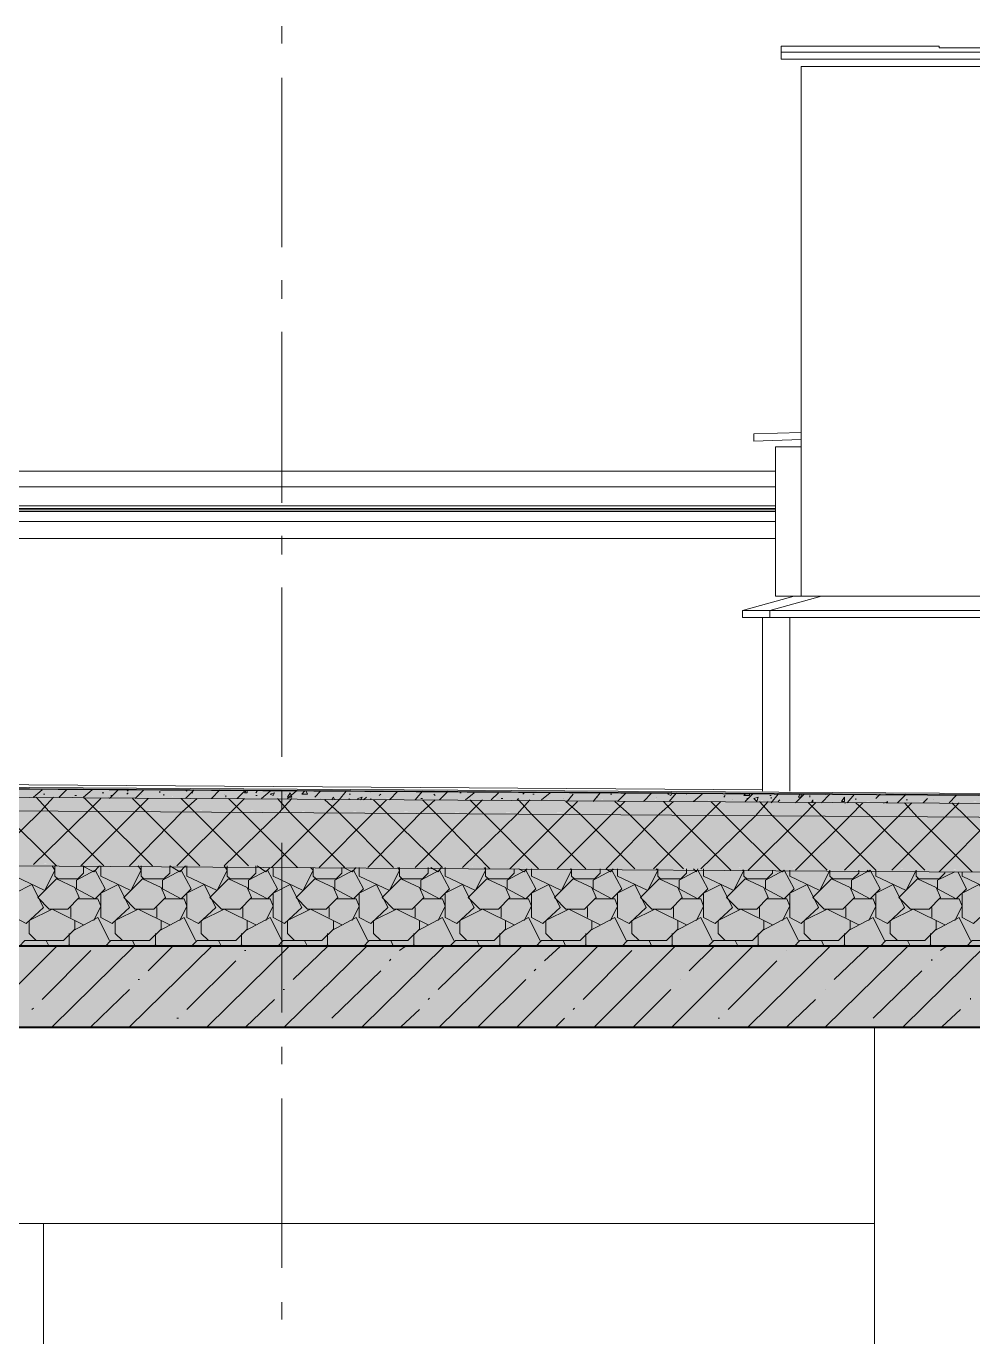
# Model space of a CAD drawing. Header units: millimetres. Extents: x -135211 to 49383, y -8033 to 228499.
# Drawn here: x -71900 to -69108, y 52442 to 56307 of the extents above; entities that cross this region are included whole.
import ezdxf

# ---------------------------------------------------------------- set-up
doc = ezdxf.new("R2010")
doc.units = ezdxf.units.MM
doc.layers.add('PDF _Геометрия', color=7, linetype='Continuous', true_color=0x1d1d1d)
doc.layers.add('PDF _Сплошная заливка', color=7, linetype='Continuous', true_color=0xffffff)

msp = doc.modelspace()

# ---------------------------------------------------------------- hatches: boundary and pattern name
at = {"layer": 'PDF _Сплошная заливка', "transparency": 33554559}
for points in [[(-76797.7, 54093.3), (-76994.8, 54097), (-77245.3, 54097), (-77245.3, 54072.1), (-77013.6, 54072.1), (-76785, 54067.9), (-76103.5, 54063.7), (-74071.6, 54051), (-73390.1, 54046.7), (-71358.2, 54034), (-70676.7, 54029.8), (-68644.8, 54017.1), (-67963.3, 54012.9), (-65931.5, 54000.2), (-65249.9, 53995.9), (-63218.1, 53983.2), (-63209.6, 53979), (-63209.6, 53983.2), (-63078.4, 53983.2), (-63078.4, 54008.6), (-63146.1, 54008.6), (-63861.5, 54004.4), (-63861.5, 54008.6), (-65804.5, 54021.3), (-66447.9, 54025.6), (-68390.9, 54038.3), (-69034.3, 54042.5), (-70977.3, 54055.2), (-71620.7, 54059.4), (-73563.7, 54072.1), (-74207.1, 54076.4)], [(-76797.7, 54067.9), (-76995.5, 54071.6), (-77245.3, 54071.6), (-77245.3, 54034), (-77013.6, 54034), (-76785, 54029.8), (-75489.7, 54021.3), (-74846.3, 54017.1), (-73551, 54008.6), (-72907.6, 54004.4), (-72259.9, 54000.2), (-71616.5, 53995.9), (-70321.1, 53987.5), (-69677.7, 53983.2), (-68382.4, 53974.8), (-67739, 53970.5), (-67091.3, 53966.3), (-66447.9, 53962.1), (-65152.6, 53953.6), (-64509.1, 53949.4), (-63861.5, 53945.1), (-63218.1, 53940.9), (-63209.6, 53936.7), (-63209.6, 53940.9), (-63141.9, 53945.1), (-63078.4, 53945.1), (-63078.4, 53983.2), (-63895.3, 53987.5), (-64572.6, 53991.7), (-65254.2, 53995.9), (-65931.5, 54000.2), (-66613, 54004.4), (-67967.6, 54012.9), (-68649.1, 54017.1), (-69326.4, 54021.3), (-70007.9, 54025.6), (-71362.5, 54034), (-72044, 54038.3), (-72721.3, 54042.5), (-73402.8, 54046.7), (-74757.4, 54055.2), (-75438.9, 54059.4), (-76116.2, 54063.7)], [(-76797.7, 54029.8), (-76994.3, 54033.5), (-77245.3, 54033.5), (-77245.3, 53873.2), (-77017.9, 53873.2), (-76789.3, 53868.9), (-76107.8, 53864.7), (-74753.2, 53856.2), (-74071.6, 53852), (-72717.1, 53843.5), (-72035.5, 53839.3), (-70003.7, 53826.6), (-69322.1, 53822.4), (-67967.6, 53813.9), (-67286, 53809.7), (-65931.5, 53801.2), (-65249.9, 53797), (-63218.1, 53784.3), (-63141.9, 53780), (-63141.9, 53784.3), (-63078.4, 53784.3), (-63078.4, 53945.1), (-63146.1, 53945.1), (-63861.5, 53940.9), (-63861.5, 53945.1), (-65804.5, 53957.8), (-66447.9, 53962.1), (-68390.9, 53974.8), (-69034.3, 53979), (-70977.3, 53991.7), (-71620.7, 53995.9), (-73563.7, 54008.6), (-74207.1, 54012.9)], [(-76797.7, 53868.9), (-76995.9, 53872.7), (-77245.3, 53872.7), (-77245.3, 53593.8), (-63078.4, 53593.8), (-63078.4, 53784.3), (-63895.3, 53788.5), (-64572.6, 53792.7), (-65254.2, 53797), (-65931.5, 53801.2), (-66613, 53805.4), (-67967.6, 53813.9), (-68649.1, 53818.1), (-69326.4, 53822.4), (-70007.9, 53826.6), (-71362.5, 53835.1), (-72044, 53839.3), (-72721.3, 53843.5), (-73402.8, 53847.8), (-74757.4, 53856.2), (-75438.9, 53860.5), (-76116.2, 53864.7)]]:
    msp.add_hatch(color=256, dxfattribs=at).paths.add_polyline_path(points)

# ---------------------------------------------------------------- linework, layer by layer
at = {"layer": 'PDF _Геометрия', "color": 7, "lineweight": 9}
for points in [[(-71146.6, 56256.4), (-71146.6, 56307.2)], [(-69673.5, 56226.8), (-69673.5, 56209.8), (-69673.5, 56231), (-67662.8, 56231), (-67662.8, 56247.9), (-68708.3, 56247.9), (-68708.3, 56243.7), (-69207.8, 56243.7), (-69207.8, 56247.9), (-69673.5, 56247.9), (-69673.5, 56231)], [(-69207.8, 56243.7), (-68708.3, 56243.7)], [(-69673.5, 56209.8), (-67662.8, 56209.8), (-69673.5, 56209.8)], [(-71146.6, 55655.3), (-71146.6, 56154.8)], [(-71146.6, 55502.9), (-71146.6, 55557.9)], [(-71146.6, 54901.8), (-71146.6, 55405.5)], [(-69614.2, 55088.1), (-69753.9, 55083.8), (-69753.9, 55105), (-69614.2, 55109.2)], [(-69614.2, 55066.9), (-69690.4, 55066.9), (-69690.4, 54626.7), (-69555, 54626.7), (-69707.3, 54584.3), (-69787.8, 54584.3), (-69787.8, 54563.2), (-69648.1, 54563.2), (-69648.1, 54051)], [(-69690.4, 54994.9), (-76721.5, 54994.9)], [(-69690.4, 54948.4), (-76721.5, 54948.4)], [(-69690.4, 54893.3), (-76721.5, 54893.3)], [(-69690.4, 54880.6), (-76721.5, 54880.6)], [(-76721.5, 54876.4), (-69690.4, 54876.4)], [(-71146.6, 54749.4), (-71146.6, 54804.4)], [(-71146.6, 54152.6), (-71146.6, 54652.1)], [(-69787.8, 54584.3), (-69635.4, 54626.7), (-69787.8, 54584.3), (-69787.8, 54563.2), (-69783.5, 54563.2)], [(-67633.1, 54563.2), (-67628.9, 54563.2), (-67628.9, 54584.3), (-67781.3, 54626.7), (-67628.9, 54584.3), (-67628.9, 54563.2), (-69707.3, 54563.2), (-69707.3, 54584.3), (-67628.9, 54584.3)], [(-69728.5, 54051), (-69728.5, 54563.2)], [(-77246.4, 54436.2), (-77246.4, 54415), (-77246.4, 53593.8), (-77246.4, 53873.2), (-77246.4, 54034), (-77246.4, 54072.1), (-77246.4, 54097.5), (-77246.4, 54101.8), (-77246.4, 54106), (-76785, 54093.3), (-77229.5, 54106), (-69728.5, 54055.2)], [(-63208.4, 54008.2), (-76783.9, 54092.9)], [(-71146.6, 53995.9), (-71146.6, 54051)], [(-63076.7, 53593.3), (-63076.7, 53783.7), (-63076.7, 53944.6), (-63076.7, 53982.7), (-63076.7, 54008.1), (-63076.7, 54012.3), (-63076.7, 54016.6), (-63076.7, 54012.3), (-63076.7, 54008.1), (-63076.7, 53982.7), (-63076.7, 53944.6), (-63076.7, 53783.7), (-63076.7, 53593.3), (-77245.3, 53593.3)], [(-71146.6, 53399.1), (-71146.6, 53898.6)], [(-68898.8, 53356.7), (-69398.3, 53356.7), (-69398.3, 48653.8), (-69398.3, 49254.9), (-71849.3, 49254.9), (-71849.3, 48653.8), (-71849.3, 52776.8)], [(-71146.6, 53246.7), (-71146.6, 53297.5)], [(-71146.6, 52645.6), (-71146.6, 53145.1)], [(-71146.6, 52493.2), (-71146.6, 52544)]]:
    msp.add_lwpolyline(points, dxfattribs=at)
for points in [[(-69614.2, 54626.7), (-69614.2, 56188.7), (-67827.9, 56188.7), (-67722, 56188.7), (-67722, 54626.7), (-67827.9, 54626.7)], [(-69690.4, 54884.9), (-76721.5, 54884.9)], [(-76721.5, 54846.8), (-69690.4, 54846.8)], [(-76721.5, 54796), (-69690.4, 54796)], [(-77398.8, 52776.8), (-69398.3, 52776.8), (-69398.3, 53356.7), (-77398.8, 53356.7)], [(-71849.3, 52776.8), (-71849.3, 49254.9), (-71299, 49254.9), (-71299, 51955.6), (-69495.7, 51955.6), (-69495.7, 49254.9), (-69398.3, 49254.9), (-69398.3, 52776.8)]]:
    msp.add_lwpolyline(points, close=True, dxfattribs=at)
at = {"layer": 'PDF _Геометрия', "color": 7, "lineweight": 20}
for points in [[(-63208.4, 54004), (-76783.9, 54088.7), (-63208.4, 53999.8)], [(-63208.4, 53978.6), (-76783.9, 54063.3)], [(-63208.4, 53936.3), (-76783.9, 54025.2)], [(-63199.6, 53774), (-76784.6, 53862.9)]]:
    msp.add_lwpolyline(points, dxfattribs=at)
at = {"layer": 'PDF _Геометрия', "lineweight": 9}
for points in [[(-72018.6, 53835.1), (-71857.7, 53991.7), (-71819.7, 54034)], [(-71730.8, 53830.8), (-71730.8, 53809.7), (-71747.7, 53792.7), (-71807, 53792.7), (-71815.4, 53801.2), (-71815.4, 53830.8), (-71811.2, 53830.8), (-71972, 53991.7), (-72014.4, 54034)], [(-71878.9, 54034), (-71853.5, 54055.2)], [(-71671.5, 53830.8), (-71832.4, 53991.7), (-71870.4, 54034)], [(-71849.3, 54042.5), (-71845, 54042.5)], [(-71802.7, 54034), (-71781.6, 54055.2)], [(-71764.6, 54034), (-71764.6, 54034)], [(-71756.2, 54038.3), (-71751.9, 54038.3)], [(-71527.6, 53830.8), (-71688.4, 53991.7), (-71730.8, 54034), (-71705.4, 54055.2)], [(-71675.7, 54046.7), (-71671.5, 54046.7)], [(-71658.8, 54034), (-71658.8, 54034)], [(-71654.6, 54029.8), (-71629.2, 54055.2)], [(-71650.3, 54038.3), (-71646.1, 54038.3)], [(-71603.8, 54055.2), (-71599.5, 54051)], [(-71603.8, 54042.5), (-71599.5, 54046.7)], [(-71578.4, 54029.8), (-71553, 54055.2)], [(-71561.4, 54042.5), (-71561.4, 54042.5)], [(-71536, 54055.2), (-71531.8, 54055.2)], [(-71506.4, 54051), (-71506.4, 54046.7)], [(-71493.7, 54038.3), (-71493.7, 54042.5)], [(-71481, 54055.2), (-71481, 54055.2)], [(-71430.2, 54029.8), (-71404.8, 54055.2)], [(-71430.2, 54055.2), (-71426, 54051), (-71426, 54055.2)], [(-71413.3, 54046.7), (-71409, 54046.7)], [(-71354, 54029.8), (-71328.6, 54055.2)], [(-71315.9, 54042.5), (-71315.9, 54042.5)], [(-71311.7, 54034), (-71311.7, 54038.3)], [(-71277.8, 54029.8), (-71256.7, 54051)], [(-71248.2, 54051), (-71248.2, 54046.7), (-71256.7, 54046.7), (-71252.4, 54051)], [(-71222.8, 54046.7), (-71218.6, 54051)], [(-71222.8, 54038.3), (-71218.6, 54038.3)], [(-71205.9, 54029.8), (-71180.5, 54051)], [(-71201.6, 54034), (-71201.6, 54034)], [(-71176.2, 53826.6), (-71015.4, 53987.5), (-70977.3, 54025.6), (-70956.1, 54051)], [(-71133.9, 54042.5), (-71133.9, 54042.5)], [(-71129.7, 54029.8), (-71104.3, 54051)], [(-71129.7, 54034), (-71125.4, 54034)], [(-71074.6, 54051), (-71070.4, 54042.5), (-71087.3, 54042.5), (-71078.9, 54051)], [(-71049.2, 54034), (-71032.3, 54051)], [(-70998.4, 54025.6), (-70994.2, 54034), (-70990, 54025.6)], [(-70947.6, 54042.5), (-70943.4, 54042.5)], [(-70922.2, 54025.6), (-70922.2, 54029.8), (-70909.5, 54034), (-70913.8, 54025.6)], [(-70905.3, 54025.6), (-70896.8, 54034)], [(-70884.1, 54046.7), (-70884.1, 54046.7)], [(-70858.7, 54038.3), (-70854.5, 54042.5)], [(-70829.1, 54025.6), (-70803.7, 54051)], [(-70752.9, 54025.6), (-70731.8, 54051)], [(-70697.9, 54042.5), (-70693.7, 54038.3)], [(-70681, 54025.6), (-70655.6, 54051)], [(-70621.7, 54046.7), (-70617.5, 54046.7)], [(-70604.8, 54025.6), (-70579.4, 54046.7)], [(-70528.6, 54025.6), (-70507.4, 54046.7)], [(-70435.4, 54042.5), (-70431.2, 54046.7)], [(-70405.8, 54042.5), (-70401.6, 54042.5)], [(-70380.4, 54025.6), (-70355, 54046.7)], [(-70304.2, 54021.3), (-70287.3, 54042.5)], [(-70228, 54021.3), (-70206.9, 54046.7)], [(-70219.6, 54034), (-70215.3, 54034)], [(-70177.2, 54042.5), (-70173, 54042.5)], [(-70156.1, 54021.3), (-70130.7, 54046.7)], [(-70079.9, 54021.3), (-70054.5, 54046.7)], [(-70041.8, 54034), (-70041.8, 54034)], [(-69995.2, 54046.7), (-69999.4, 54038.3), (-70007.9, 54042.5), (-70003.7, 54046.7)], [(-70003.7, 54021.3), (-69982.5, 54046.7)], [(-69952.9, 54042.5), (-69952.9, 54046.7)], [(-69931.7, 54021.3), (-69906.3, 54042.5)], [(-69842.8, 54034), (-69838.6, 54038.3)], [(-69766.6, 54042.5), (-69766.6, 54038.3), (-69783.5, 54038.3), (-69779.3, 54042.5)], [(-69779.3, 54021.3), (-69758.1, 54042.5)], [(-69707.3, 54038.3), (-69703.1, 54038.3)], [(-69703.1, 54017.1), (-69682, 54042.5)], [(-69703.1, 54034), (-69703.1, 54029.8)], [(-69631.2, 54017.1), (-69605.8, 54042.5)], [(-69614.2, 54042.5), (-69614.2, 54034), (-69622.7, 54034), (-69618.5, 54042.5)], [(-69588.8, 54034), (-69588.8, 54038.3)], [(-69555, 54017.1), (-69529.6, 54042.5)], [(-69478.8, 54017.1), (-69457.6, 54042.5)], [(-69394.1, 54029.8), (-69381.4, 54042.5)], [(-69330.6, 54017.1), (-69305.2, 54042.5)], [(-69178.2, 54017.1), (-69157.1, 54038.3)], [(-69135.9, 54038.3), (-69135.9, 54038.3)], [(-71878.9, 53835.1), (-71718.1, 53991.7), (-71680, 54029.8)], [(-71739.2, 53830.8), (-71578.4, 53991.7), (-71540.3, 54029.8)], [(-71595.3, 53830.8), (-71438.7, 53991.7), (-71396.3, 54029.8)], [(-71387.9, 53830.8), (-71548.7, 53991.7), (-71586.8, 54029.8)], [(-71455.6, 53830.8), (-71299, 53987.5), (-71256.7, 54029.8)], [(-71244, 53830.8), (-71404.8, 53991.7), (-71442.9, 54029.8)], [(-71426, 53830.8), (-71426, 53801.2), (-71337.1, 53758.9), (-71307.5, 53818.1), (-71315.9, 53830.8), (-71155.1, 53987.5), (-71117, 54029.8)], [(-71100, 53826.6), (-71260.9, 53987.5), (-71303.2, 54029.8)], [(-70960.3, 53826.6), (-71121.2, 53987.5), (-71159.3, 54029.8)], [(-71036.5, 53826.6), (-70875.7, 53987.5), (-70837.6, 54025.6)], [(-71032.3, 54029.8), (-71032.3, 54029.8)], [(-70816.4, 53826.6), (-70977.3, 53987.5), (-71019.6, 54025.6)], [(-70947.6, 54025.6), (-70947.6, 54029.8)], [(-70892.6, 53826.6), (-70736, 53987.5), (-70693.7, 54025.6)], [(-70672.5, 53826.6), (-70837.6, 53987.5), (-70875.7, 54025.6)], [(-70752.9, 53826.6), (-70596.3, 53983.2), (-70554, 54025.6)], [(-70736, 54029.8), (-70731.8, 54029.8)], [(-70532.8, 53822.4), (-70693.7, 53987.5), (-70731.8, 54025.6)], [(-70613.2, 53826.6), (-70452.4, 53983.2), (-70414.3, 54025.6)], [(-70388.9, 53822.4), (-70549.7, 53983.2), (-70592.1, 54025.6)], [(-70498.9, 54029.8), (-70494.7, 54029.8)], [(-70473.5, 53822.4), (-70312.7, 53983.2), (-70274.6, 54021.3)], [(-70452.4, 54025.6), (-70448.1, 54029.8)], [(-70249.2, 53822.4), (-70410, 53983.2), (-70448.1, 54025.6)], [(-70333.8, 53822.4), (-70173, 53983.2), (-70134.9, 54021.3)], [(-70316.9, 54029.8), (-70316.9, 54029.8)], [(-70105.3, 53822.4), (-70266.1, 53983.2), (-70308.4, 54021.3)], [(-70168.8, 53822.4), (-70177.2, 53813.9), (-70189.9, 53822.4), (-70033.3, 53983.2), (-69991, 54021.3)], [(-69961.3, 53822.4), (-70122.2, 53983.2), (-70164.5, 54021.3)], [(-70050.2, 53822.4), (-69893.6, 53979), (-69851.3, 54021.3)], [(-69821.6, 53818.1), (-69982.5, 53979), (-70020.6, 54021.3)], [(-69910.5, 53822.4), (-69749.7, 53979), (-69711.6, 54021.3)], [(-69665, 53818.1), (-69669.3, 53813.9), (-69677.7, 53818.1), (-69838.6, 53979), (-69880.9, 54021.3)], [(-69855.5, 54021.3), (-69855.5, 54021.3)], [(-69817.4, 54025.6), (-69817.4, 54025.6)], [(-69775.1, 54029.8), (-69770.8, 54029.8)], [(-69770.8, 53818.1), (-69610, 53979), (-69571.9, 54017.1)], [(-69538, 53818.1), (-69698.9, 53979), (-69737, 54021.3)], [(-69682, 54021.3), (-69677.7, 54025.6)], [(-69631.2, 53818.1), (-69470.3, 53979), (-69432.2, 54017.1)], [(-69190.9, 53813.9), (-69190.9, 53809.7), (-69207.8, 53792.7), (-69267.1, 53792.7), (-69275.6, 53801.2), (-69275.6, 53818.1), (-69305.2, 53758.9), (-69394.1, 53801.2), (-69394.1, 53818.1), (-69555, 53979), (-69593.1, 54017.1)], [(-69584.6, 54017.1), (-69580.4, 54025.6), (-69580.4, 54017.1)], [(-69487.2, 54017.1), (-69483, 54017.1)], [(-69487.2, 53818.1), (-69330.6, 53974.8), (-69288.3, 54017.1)], [(-69483, 54017.1), (-69483, 54017.1)], [(-69453.4, 54029.8), (-69453.4, 54025.6)], [(-69250.2, 53818.1), (-69411, 53979), (-69453.4, 54017.1)], [(-69372.9, 54017.1), (-69368.7, 54017.1)], [(-69364.5, 54017.1), (-69360.2, 54021.3), (-69360.2, 54017.1)], [(-69347.5, 53818.1), (-69190.9, 53974.8), (-69148.6, 54017.1)], [(-69110.5, 53813.9), (-69271.3, 53974.8), (-69309.4, 54017.1)], [(-69305.2, 54025.6), (-69301, 54025.6)], [(-69254.4, 54017.1), (-69241.7, 54029.8)], [(-69224.8, 54025.6), (-69224.8, 54025.6)], [(-69207.8, 53813.9), (-69047, 53974.8), (-69008.9, 54012.9)], [(-68966.6, 53813.9), (-69127.4, 53974.8), (-69169.7, 54017.1)], [(-71933.9, 53835.1), (-71933.9, 53801.2), (-71845, 53758.9), (-71815.4, 53818.1), (-71823.9, 53830.8)], [(-71735, 53830.8), (-71701.1, 53813.9), (-71684.2, 53830.8)], [(-71680, 53830.8), (-71680, 53801.2), (-71591.1, 53758.9), (-71561.4, 53818.1), (-71569.9, 53830.8)], [(-71561.4, 53830.8), (-71561.4, 53830.8)], [(-71561.4, 53830.8), (-71561.4, 53801.2), (-71553, 53792.7), (-71493.7, 53792.7), (-71476.8, 53809.7), (-71476.8, 53830.8), (-71447.1, 53813.9), (-71430.2, 53830.8)], [(-71307.5, 53830.8), (-71307.5, 53801.2), (-71299, 53792.7), (-71239.7, 53792.7), (-71222.8, 53809.7), (-71222.8, 53830.8)], [(-71218.6, 53830.8), (-71193.2, 53813.9), (-71180.5, 53826.6)], [(-71172, 53826.6), (-71172, 53801.2), (-71083.1, 53758.9), (-71053.5, 53818.1), (-71061.9, 53826.6)], [(-71053.5, 53826.6), (-71053.5, 53801.2), (-71045, 53792.7), (-70985.7, 53792.7), (-70968.8, 53809.7), (-70968.8, 53826.6)], [(-70964.6, 53826.6), (-70939.2, 53813.9), (-70926.5, 53826.6)], [(-70918, 53826.6), (-70918, 53801.2), (-70829.1, 53758.9), (-70799.5, 53818.1), (-70803.7, 53826.6)], [(-70799.5, 53826.6), (-70799.5, 53801.2), (-70791, 53792.7), (-70731.8, 53792.7), (-70714.8, 53809.7), (-70714.8, 53826.6)], [(-70706.4, 53826.6), (-70685.2, 53813.9), (-70676.7, 53826.6)], [(-70664, 53826.6), (-70664, 53801.2), (-70575.1, 53758.9), (-70545.5, 53818.1), (-70549.7, 53826.6)], [(-70545.5, 53826.6), (-70545.5, 53801.2), (-70537, 53792.7), (-70477.8, 53792.7), (-70460.8, 53809.7), (-70460.8, 53822.4)], [(-70448.1, 53822.4), (-70431.2, 53813.9), (-70422.7, 53822.4)], [(-70410, 53822.4), (-70410, 53801.2), (-70321.1, 53758.9), (-70291.5, 53818.1), (-70295.7, 53822.4)], [(-70291.5, 53822.4), (-70291.5, 53801.2), (-70283, 53792.7), (-70223.8, 53792.7), (-70206.9, 53809.7), (-70206.9, 53822.4)], [(-70156.1, 53822.4), (-70156.1, 53801.2), (-70067.2, 53758.9), (-70037.5, 53818.1), (-70041.8, 53822.4)], [(-70037.5, 53822.4), (-70037.5, 53801.2), (-70029.1, 53792.7), (-69969.8, 53792.7), (-69952.9, 53809.7), (-69952.9, 53822.4)], [(-69931.7, 53822.4), (-69923.2, 53813.9), (-69919, 53822.4)], [(-69902.1, 53822.4), (-69902.1, 53801.2), (-69813.2, 53758.9), (-69783.5, 53818.1), (-69783.5, 53801.2), (-69775.1, 53792.7), (-69715.8, 53792.7), (-69698.9, 53809.7), (-69698.9, 53818.1)], [(-69783.5, 53818.1), (-69787.8, 53818.1)], [(-69648.1, 53818.1), (-69648.1, 53801.2), (-69559.2, 53758.9), (-69529.6, 53818.1), (-69529.6, 53801.2), (-69521.1, 53792.7), (-69461.8, 53792.7), (-69444.9, 53809.7), (-69444.9, 53818.1)], [(-69529.6, 53818.1), (-69529.6, 53818.1)], [(-69419.5, 53818.1), (-69415.3, 53813.9), (-69411, 53818.1)], [(-69275.6, 53818.1), (-69275.6, 53818.1)], [(-69161.3, 53813.9), (-69212.1, 53788.5), (-69212.1, 53763.1), (-69157.1, 53733.5), (-69127.4, 53763.1), (-69152.8, 53813.9)], [(-69161.3, 53813.9), (-69161.3, 53813.9)], [(-69161.3, 53813.9), (-69161.3, 53813.9)], [(-69140.1, 53813.9), (-69140.1, 53801.2), (-69051.2, 53758.9), (-69021.6, 53813.9), (-69021.6, 53801.2), (-69013.1, 53792.7), (-68953.9, 53792.7), (-68936.9, 53809.7), (-68936.9, 53813.9)], [(-71701.1, 53670), (-71680, 53712.3), (-71688.4, 53733.5), (-71747.7, 53733.5)], [(-71447.1, 53670), (-71426, 53712.3), (-71434.4, 53733.5), (-71493.7, 53733.5)], [(-71193.2, 53670), (-71172, 53712.3), (-71180.5, 53733.5), (-71239.7, 53733.5)], [(-70939.2, 53670), (-70918, 53712.3), (-70926.5, 53733.5), (-70985.7, 53733.5)], [(-70685.2, 53670), (-70664, 53712.3), (-70672.5, 53733.5), (-70731.8, 53733.5)], [(-70431.2, 53670), (-70410, 53712.3), (-70418.5, 53733.5), (-70477.8, 53733.5)], [(-70177.2, 53670), (-70156.1, 53712.3), (-70164.5, 53733.5), (-70223.8, 53733.5)], [(-69923.2, 53670), (-69902.1, 53712.3), (-69910.5, 53733.5), (-69969.8, 53733.5)], [(-69669.3, 53670), (-69648.1, 53712.3), (-69656.6, 53733.5), (-69715.8, 53733.5)], [(-69415.3, 53670), (-69394.1, 53712.3), (-69402.6, 53733.5), (-69461.8, 53733.5)], [(-69161.3, 53670), (-69140.1, 53712.3), (-69148.6, 53733.5), (-69207.8, 53733.5)], [(-71870.4, 53610.7), (-71891.6, 53631.9), (-71891.6, 53670), (-71823.9, 53703.8), (-71730.8, 53657.3)], [(-71768.9, 53678.4), (-71768.9, 53708.1)], [(-71616.5, 53610.7), (-71637.6, 53631.9), (-71637.6, 53670), (-71569.9, 53703.8), (-71476.8, 53657.3)], [(-71514.9, 53678.4), (-71514.9, 53708.1)], [(-71362.5, 53610.7), (-71383.6, 53631.9), (-71383.6, 53670), (-71315.9, 53703.8), (-71222.8, 53657.3)], [(-71260.9, 53678.4), (-71260.9, 53708.1)], [(-71108.5, 53610.7), (-71129.7, 53631.9), (-71129.7, 53670), (-71061.9, 53703.8), (-70968.8, 53657.3)], [(-71006.9, 53678.4), (-71006.9, 53708.1)], [(-70854.5, 53610.7), (-70875.7, 53631.9), (-70875.7, 53670), (-70807.9, 53703.8), (-70714.8, 53657.3)], [(-70752.9, 53678.4), (-70752.9, 53708.1)], [(-70600.5, 53610.7), (-70621.7, 53631.9), (-70621.7, 53670), (-70554, 53703.8), (-70460.8, 53657.3)], [(-70498.9, 53678.4), (-70498.9, 53708.1)], [(-70346.5, 53610.7), (-70367.7, 53631.9), (-70367.7, 53670), (-70300, 53703.8), (-70206.9, 53657.3)], [(-70244.9, 53678.4), (-70244.9, 53708.1)], [(-70092.6, 53610.7), (-70113.7, 53631.9), (-70113.7, 53670), (-70046, 53703.8), (-69952.9, 53657.3)], [(-69991, 53678.4), (-69991, 53708.1)], [(-69838.6, 53610.7), (-69859.7, 53631.9), (-69859.7, 53670), (-69792, 53703.8), (-69698.9, 53657.3)], [(-69737, 53678.4), (-69737, 53708.1)], [(-69584.6, 53610.7), (-69605.8, 53631.9), (-69605.8, 53670), (-69538, 53703.8), (-69444.9, 53657.3)], [(-69483, 53678.4), (-69483, 53708.1)], [(-69330.6, 53610.7), (-69351.8, 53631.9), (-69351.8, 53670), (-69284, 53703.8), (-69190.9, 53657.3)], [(-69229, 53678.4), (-69229, 53708.1)], [(-71921.2, 53593.8), (-71904.3, 53610.7), (-71790, 53610.7), (-71756.2, 53644.6), (-71756.2, 53670)], [(-71760.4, 53640.4), (-71688.4, 53678.4), (-71654.6, 53610.7)], [(-71667.3, 53593.8), (-71650.3, 53610.7), (-71536, 53610.7), (-71502.2, 53644.6), (-71502.2, 53670)], [(-71506.4, 53640.4), (-71434.4, 53678.4), (-71400.6, 53610.7)], [(-71413.3, 53593.8), (-71396.3, 53610.7), (-71282.1, 53610.7), (-71248.2, 53644.6), (-71248.2, 53670)], [(-71252.4, 53640.4), (-71180.5, 53678.4), (-71146.6, 53610.7)], [(-71159.3, 53593.8), (-71142.4, 53610.7), (-71028.1, 53610.7), (-70994.2, 53644.6), (-70994.2, 53670)], [(-70998.4, 53640.4), (-70926.5, 53678.4), (-70892.6, 53610.7)], [(-70905.3, 53593.8), (-70888.4, 53610.7), (-70774.1, 53610.7), (-70740.2, 53644.6), (-70740.2, 53670)], [(-70744.5, 53640.4), (-70672.5, 53678.4), (-70638.6, 53610.7)], [(-70651.3, 53593.8), (-70634.4, 53610.7), (-70520.1, 53610.7), (-70486.2, 53644.6), (-70486.2, 53670)], [(-70490.5, 53640.4), (-70418.5, 53678.4), (-70384.6, 53610.7)], [(-70397.3, 53593.8), (-70380.4, 53610.7), (-70266.1, 53610.7), (-70232.3, 53644.6), (-70232.3, 53670)], [(-70236.5, 53640.4), (-70164.5, 53678.4), (-70130.7, 53610.7)], [(-70143.4, 53593.8), (-70126.4, 53610.7), (-70012.1, 53610.7), (-69978.3, 53644.6), (-69978.3, 53670)], [(-69982.5, 53640.4), (-69910.5, 53678.4), (-69876.7, 53610.7)], [(-69889.4, 53593.8), (-69872.4, 53610.7), (-69758.1, 53610.7), (-69724.3, 53644.6), (-69724.3, 53670)], [(-69728.5, 53640.4), (-69656.6, 53678.4), (-69622.7, 53610.7)], [(-69635.4, 53593.8), (-69618.5, 53610.7), (-69504.2, 53610.7), (-69470.3, 53644.6), (-69470.3, 53670)], [(-69474.5, 53640.4), (-69402.6, 53678.4), (-69368.7, 53610.7)], [(-69381.4, 53593.8), (-69364.5, 53610.7), (-69250.2, 53610.7), (-69216.3, 53644.6), (-69216.3, 53670)], [(-69220.5, 53640.4), (-69148.6, 53678.4), (-69114.7, 53610.7)], [(-69127.4, 53593.8), (-69110.5, 53610.7), (-68996.2, 53610.7), (-68962.3, 53644.6), (-68962.3, 53670)], [(-71832.4, 53593.8), (-71840.8, 53610.7)], [(-71773.1, 53598), (-71773.1, 53631.9)], [(-71578.4, 53593.8), (-71586.8, 53610.7)], [(-71519.1, 53598), (-71519.1, 53631.9)], [(-71324.4, 53593.8), (-71332.8, 53610.7)], [(-71265.1, 53598), (-71265.1, 53631.9)], [(-71070.4, 53593.8), (-71078.9, 53610.7)], [(-71011.1, 53598), (-71011.1, 53631.9)], [(-70816.4, 53593.8), (-70824.9, 53610.7)], [(-70757.2, 53598), (-70757.2, 53631.9)], [(-70562.4, 53593.8), (-70570.9, 53610.7)], [(-70503.2, 53598), (-70503.2, 53631.9)], [(-70308.4, 53593.8), (-70316.9, 53610.7)], [(-70249.2, 53598), (-70249.2, 53631.9)], [(-70054.5, 53593.8), (-70062.9, 53610.7)], [(-69995.2, 53598), (-69995.2, 53631.9)], [(-69800.5, 53593.8), (-69808.9, 53610.7)], [(-69741.2, 53598), (-69741.2, 53631.9)], [(-69546.5, 53593.8), (-69555, 53610.7)], [(-69487.2, 53598), (-69487.2, 53631.9)], [(-69292.5, 53593.8), (-69301, 53610.7)], [(-69233.2, 53598), (-69233.2, 53631.9)], [(-72048.2, 53356.7), (-71811.2, 53593.8)], [(-71853.5, 53437.2), (-71709.6, 53581.1)], [(-71823.9, 53356.7), (-71582.6, 53593.8)], [(-71777.3, 53593.8), (-71773.1, 53598), (-71768.9, 53593.8)], [(-71595.3, 53356.7), (-71354, 53593.8)], [(-71540.3, 53521.8), (-71468.3, 53593.8)], [(-71523.3, 53593.8), (-71519.1, 53598), (-71514.9, 53593.8)], [(-71366.7, 53356.7), (-71125.4, 53593.8)], [(-71269.4, 53593.8), (-71265.1, 53598), (-71260.9, 53593.8)], [(-71256.7, 53581.1), (-71252.4, 53581.1)], [(-71138.1, 53356.7), (-70896.8, 53593.8)], [(-71112.7, 53496.4), (-71011.1, 53593.8)], [(-71015.4, 53593.8), (-71011.1, 53598), (-71006.9, 53593.8)], [(-70909.5, 53356.7), (-70668.3, 53593.8)], [(-70799.5, 53581.1), (-70782.5, 53593.8)], [(-70761.4, 53593.8), (-70757.2, 53598), (-70752.9, 53593.8)], [(-70685.2, 53466.8), (-70554, 53593.8)], [(-70681, 53356.7), (-70439.7, 53593.8)], [(-70507.4, 53593.8), (-70503.2, 53598), (-70498.9, 53593.8)], [(-70452.4, 53356.7), (-70215.3, 53593.8)], [(-70371.9, 53551.5), (-70325.4, 53593.8)], [(-70257.6, 53437.2), (-70113.7, 53581.1)], [(-70253.4, 53593.8), (-70249.2, 53598), (-70244.9, 53593.8)], [(-70223.8, 53356.7), (-69986.7, 53593.8)], [(-69999.4, 53593.8), (-69995.2, 53598), (-69991, 53593.8)], [(-69995.2, 53356.7), (-69758.1, 53593.8)], [(-69944.4, 53521.8), (-69872.4, 53593.8)], [(-69770.8, 53356.7), (-69529.6, 53593.8)], [(-69745.4, 53593.8), (-69741.2, 53598), (-69737, 53593.8)], [(-69656.6, 53581.1), (-69656.6, 53581.1)], [(-69542.3, 53356.7), (-69301, 53593.8)], [(-69516.9, 53496.4), (-69415.3, 53593.8)], [(-69491.5, 53593.8), (-69487.2, 53598), (-69483, 53593.8)], [(-69313.7, 53356.7), (-69072.4, 53593.8)], [(-69237.5, 53593.8), (-69233.2, 53598), (-69229, 53593.8)], [(-69203.6, 53581.1), (-69186.7, 53593.8)], [(-71426, 53407.5), (-71282.1, 53551.5)], [(-70829.1, 53551.5), (-70824.9, 53555.7)], [(-69830.1, 53407.5), (-69686.2, 53551.5)], [(-69229, 53551.5), (-69229, 53555.7)], [(-71569.9, 53496.4), (-71565.7, 53496.4)], [(-70998.4, 53382.1), (-70854.5, 53521.8)], [(-70566.7, 53356.7), (-70427, 53496.4)], [(-70401.6, 53521.8), (-70397.3, 53526.1)], [(-69969.8, 53496.4), (-69969.8, 53496.4)], [(-69402.6, 53382.1), (-69258.6, 53521.8)], [(-71709.6, 53356.7), (-71595.3, 53466.8)], [(-71142.4, 53466.8), (-71138.1, 53466.8)], [(-70109.5, 53356.7), (-69999.4, 53466.8)], [(-69542.3, 53466.8), (-69542.3, 53466.8)], [(-71883.1, 53407.5), (-71878.9, 53411.8)], [(-71252.4, 53356.7), (-71167.8, 53437.2)], [(-70714.8, 53437.2), (-70710.6, 53441.4)], [(-70287.3, 53407.5), (-70283, 53411.8)], [(-69656.6, 53356.7), (-69571.9, 53437.2)], [(-69114.7, 53437.2), (-69114.7, 53441.4)], [(-71455.6, 53382.1), (-71451.4, 53382.1)], [(-70795.2, 53356.7), (-70740.2, 53407.5)], [(-70338.1, 53356.7), (-70312.7, 53382.1)], [(-69859.7, 53382.1), (-69855.5, 53382.1)], [(-69199.4, 53356.7), (-69144.4, 53407.5)]]:
    msp.add_lwpolyline(points, dxfattribs=at)
for points in [[(-71167.8, 54046.7), (-71172, 54038.3), (-71180.5, 54042.5)], [(-71121.2, 54046.7), (-71117, 54034), (-71129.7, 54034)], [(-69741.2, 54034), (-69745.4, 54021.3), (-69753.9, 54029.8)], [(-69487.2, 54034), (-69487.2, 54021.3), (-69495.7, 54021.3)], [(-70884.1, 54029.8), (-70884.1, 54025.6)], [(-71751.9, 53788.5), (-71751.9, 53763.1), (-71696.9, 53733.5), (-71667.3, 53763.1), (-71696.9, 53818.1)], [(-71497.9, 53788.5), (-71497.9, 53763.1), (-71442.9, 53733.5), (-71413.3, 53763.1), (-71442.9, 53818.1)], [(-71244, 53788.5), (-71244, 53763.1), (-71188.9, 53733.5), (-71159.3, 53763.1), (-71188.9, 53818.1)], [(-70990, 53788.5), (-70990, 53763.1), (-70934.9, 53733.5), (-70905.3, 53763.1), (-70934.9, 53818.1)], [(-70736, 53788.5), (-70736, 53763.1), (-70681, 53733.5), (-70651.3, 53763.1), (-70681, 53818.1)], [(-70482, 53788.5), (-70482, 53763.1), (-70427, 53733.5), (-70397.3, 53763.1), (-70427, 53818.1)], [(-70228, 53788.5), (-70228, 53763.1), (-70173, 53733.5), (-70143.4, 53763.1), (-70173, 53818.1)], [(-69974, 53788.5), (-69974, 53763.1), (-69919, 53733.5), (-69889.4, 53763.1), (-69919, 53818.1)], [(-69720, 53788.5), (-69720, 53763.1), (-69665, 53733.5), (-69635.4, 53763.1), (-69665, 53818.1)], [(-69466.1, 53788.5), (-69466.1, 53763.1), (-69411, 53733.5), (-69381.4, 53763.1), (-69411, 53818.1)], [(-71933.9, 53678.4), (-71933.9, 53750.4), (-71883.1, 53775.8), (-71849.3, 53708.1), (-71900.1, 53661.5)], [(-71777.3, 53703.8), (-71743.5, 53737.7), (-71756.2, 53767.3), (-71811.2, 53792.7), (-71866.2, 53737.7), (-71832.4, 53703.8)], [(-71680, 53678.4), (-71680, 53750.4), (-71629.2, 53775.8), (-71595.3, 53708.1), (-71646.1, 53661.5)], [(-71523.3, 53703.8), (-71489.5, 53737.7), (-71502.2, 53767.3), (-71557.2, 53792.7), (-71612.2, 53737.7), (-71578.4, 53703.8)], [(-71426, 53678.4), (-71426, 53750.4), (-71375.2, 53775.8), (-71341.3, 53708.1), (-71392.1, 53661.5)], [(-71269.4, 53703.8), (-71235.5, 53737.7), (-71248.2, 53767.3), (-71303.2, 53792.7), (-71358.2, 53737.7), (-71324.4, 53703.8)], [(-71172, 53678.4), (-71172, 53750.4), (-71121.2, 53775.8), (-71087.3, 53708.1), (-71138.1, 53661.5)], [(-71015.4, 53703.8), (-70981.5, 53737.7), (-70994.2, 53767.3), (-71049.2, 53792.7), (-71104.3, 53737.7), (-71070.4, 53703.8)], [(-70918, 53678.4), (-70918, 53750.4), (-70867.2, 53775.8), (-70833.3, 53708.1), (-70884.1, 53661.5)], [(-70761.4, 53703.8), (-70727.5, 53737.7), (-70740.2, 53767.3), (-70795.2, 53792.7), (-70850.3, 53737.7), (-70816.4, 53703.8)], [(-70664, 53678.4), (-70664, 53750.4), (-70613.2, 53775.8), (-70579.4, 53708.1), (-70630.2, 53661.5)], [(-70507.4, 53703.8), (-70473.5, 53737.7), (-70486.2, 53767.3), (-70541.3, 53792.7), (-70596.3, 53737.7), (-70562.4, 53703.8)], [(-70410, 53678.4), (-70410, 53750.4), (-70359.2, 53775.8), (-70325.4, 53708.1), (-70376.2, 53661.5)], [(-70253.4, 53703.8), (-70219.6, 53737.7), (-70232.3, 53767.3), (-70287.3, 53792.7), (-70342.3, 53737.7), (-70308.4, 53703.8)], [(-70156.1, 53678.4), (-70156.1, 53750.4), (-70105.3, 53775.8), (-70071.4, 53708.1), (-70122.2, 53661.5)], [(-69999.4, 53703.8), (-69965.6, 53737.7), (-69978.3, 53767.3), (-70033.3, 53792.7), (-70088.3, 53737.7), (-70054.5, 53703.8)], [(-69902.1, 53678.4), (-69902.1, 53750.4), (-69851.3, 53775.8), (-69817.4, 53708.1), (-69868.2, 53661.5)], [(-69745.4, 53703.8), (-69711.6, 53737.7), (-69724.3, 53767.3), (-69779.3, 53792.7), (-69834.3, 53737.7), (-69800.5, 53703.8)], [(-69648.1, 53678.4), (-69648.1, 53750.4), (-69597.3, 53775.8), (-69563.4, 53708.1), (-69614.2, 53661.5)], [(-69491.5, 53703.8), (-69457.6, 53737.7), (-69470.3, 53767.3), (-69525.3, 53792.7), (-69580.4, 53737.7), (-69546.5, 53703.8)], [(-69394.1, 53678.4), (-69394.1, 53750.4), (-69343.3, 53775.8), (-69309.4, 53708.1), (-69360.2, 53661.5)], [(-69237.5, 53703.8), (-69203.6, 53737.7), (-69216.3, 53767.3), (-69271.3, 53792.7), (-69326.4, 53737.7), (-69292.5, 53703.8)], [(-69140.1, 53678.4), (-69140.1, 53750.4), (-69089.3, 53775.8), (-69055.5, 53708.1), (-69106.3, 53661.5)]]:
    msp.add_lwpolyline(points, close=True, dxfattribs=at)
at = {"layer": 'PDF _Геометрия', "color": 7, "lineweight": 40}
for points in [[(-98975, 44556.3), (-50951, 44556.3), (-50951, 45157.5), (-50951, 48285.7), (-50951, 48526.9), (-50951, 53356.8), (-50951, 53593.9), (-77399.3, 53593.9)], [(-77396.4, 53355.7), (-51196.7, 53355.7), (-51196.7, 48525.6), (-65293.5, 48525.6)]]:
    msp.add_lwpolyline(points, dxfattribs=at)
at = {"layer": 'PDF _Сплошная заливка', "lineweight": 5, "transparency": 33554559}
msp.add_solid([(-77649.1, 53593.9), (-50951, 53593.9), (-77649.1, 53356.8), (-50951, 53356.8)], dxfattribs=at)

doc.saveas('drawing.dxf')
